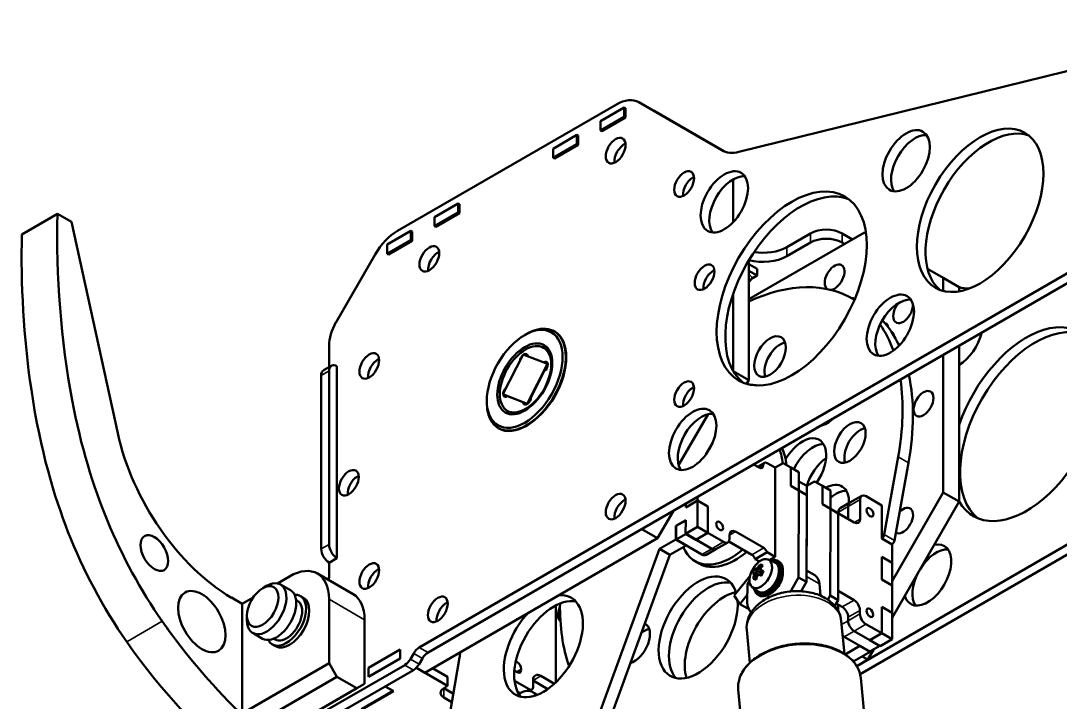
# Model space of a CAD drawing. Header units: millimetres. Extents: x 0 to 1188, y 0 to 840.
# Drawn here: x 824.6 to 1010.5, y 304.9 to 426.8 of the extents above; entities that cross this region are included whole.
import ezdxf

# ---------------------------------------------------------------- set-up
doc = ezdxf.new("R2010")
doc.units = ezdxf.units.MM
doc.header["$LTSCALE"] = 2
doc.layers.add('Sichtbar (ISO)', color=7, linetype='Continuous', lineweight=50)
doc.layers.add('Sichtbar schmal (ISO)', color=7, linetype='Continuous', lineweight=35)

msp = doc.modelspace()

# ---------------------------------------------------------------- linework, layer by layer
at = {"layer": 'Sichtbar (ISO)'}
for p, q in [((1048.23, 426.76), (953.03, 403.32)), ((931.13, 411.81), (891.97, 389.21)), ((932.55, 411.25), (928.31, 408.8)), ((932.55, 411.25), (932.55, 409.62)), ((932.55, 411.25), (932.76, 411.13)), ((932.76, 411.13), (932.76, 409.49)), ((949.98, 403.63), (935.13, 412.21)), ((928.31, 407.17), (932.55, 409.62)), ((932.76, 409.49), (928.52, 407.04)), ((932.76, 409.49), (932.55, 409.62)), ((937.85, 410.64), (937.88, 410.65)), ((937.88, 410.65), (950.37, 403.44)), ((928.31, 408.8), (928.31, 407.17)), ((924.07, 406.35), (919.82, 403.9)), ((924.28, 406.23), (924.07, 406.35)), ((924.07, 406.35), (924.07, 404.72)), ((924.28, 406.23), (924.28, 404.59)), ((928.52, 407.04), (928.31, 407.17)), ((919.82, 402.27), (924.07, 404.72)), ((919.82, 403.9), (919.82, 402.27)), ((924.28, 404.59), (920.04, 402.14)), ((924.07, 404.72), (924.28, 404.59)), ((920.04, 402.14), (919.82, 402.27)), ((952, 398.39), (952, 390.73)), ((898.61, 391.65), (902.85, 394.1)), ((898.61, 390.02), (902.85, 392.47)), ((902.85, 394.1), (903.06, 393.98)), ((902.85, 394.1), (902.85, 392.47)), ((902.85, 392.47), (903.06, 392.35)), ((903.06, 393.98), (903.06, 392.35)), ((831.13, 392.24), (824.76, 388.57)), ((831.13, 392.24), (833.63, 390.8)), ((841.91, 353.05), (833.63, 390.8)), ((898.61, 391.65), (898.61, 390.02)), ((903.06, 392.35), (898.82, 389.9)), ((890.12, 386.75), (894.37, 389.2)), ((894.37, 389.2), (894.58, 389.08)), ((894.37, 389.2), (894.37, 387.57)), ((894.58, 389.08), (894.58, 387.45)), ((898.82, 389.9), (898.61, 390.02)), ((954.82, 377), (975.5, 388.93)), ((961.61, 386.3), (965.86, 388.75)), ((971.51, 388.75), (973.35, 387.69)), ((975.5, 388.93), (975.8, 388.76)), ((890.12, 385.12), (894.37, 387.57)), ((894.58, 387.45), (890.34, 385)), ((894.37, 387.57), (894.58, 387.45)), ((965.86, 387.12), (961.61, 384.67)), ((971.94, 386.88), (971.51, 387.12)), ((880.97, 372.86), (887.97, 384.99)), ((890.12, 386.75), (890.12, 385.12)), ((890.34, 385), (890.12, 385.12)), ((954.82, 383.94), (954.82, 362.52)), ((956.31, 382.43), (954.82, 383.28)), ((1014.09, 382.96), (895.87, 314.71)), ((1015.65, 382.06), (897.43, 313.81)), ((954.82, 382.06), (956.31, 381.2)), ((956.31, 381.2), (956.31, 382.43)), ((986.81, 382.41), (989.61, 380.78)), ((955.6, 380.79), (956.31, 381.2)), ((989.61, 380.78), (989.61, 378.46)), ((989.61, 380.78), (992.44, 379.15)), ((952, 377.88), (952, 364.19)), ((992.44, 379.15), (992.44, 378.39)), ((973.74, 376.89), (973.37, 377.11)), ((914.73, 370.59), (915.01, 370.75)), ((920.09, 371.2), (920.01, 371.25)), ((879.73, 364.85), (879.73, 368.68)), ((918.12, 368.3), (918.67, 367.98)), ((992.44, 368.67), (992.44, 340.8)), ((910.82, 360), (914.45, 367.11)), ((914.45, 367.11), (918.79, 365.41)), ((989.61, 367.03), (989.61, 342.43)), ((878.73, 364.28), (880.14, 365.09)), ((881.14, 364.99), (881.14, 360.09)), ((918.79, 365.41), (915.15, 358.31)), ((918.86, 365.37), (918.79, 365.41)), ((878.32, 363.36), (878.32, 332.33)), ((879.73, 333.15), (879.73, 364.18)), ((918.22, 364.11), (915.86, 359.52)), ((954.82, 362.52), (952.03, 364.13)), ((954.43, 361.83), (954.82, 362.52)), ((954.55, 361.8), (956.65, 361.55)), ((881.14, 360.09), (881.14, 350.3)), ((911.53, 359.59), (910.82, 360)), ((915.15, 358.31), (910.82, 360)), ((914.46, 358.57), (911.65, 359.66)), ((907.94, 358.83), (907.94, 358.5)), ((911.62, 357.04), (912.17, 356.72)), ((914.46, 358.57), (915.1, 358.2)), ((915.22, 358.27), (915.15, 358.31)), ((1056.09, 358.71), (974.13, 311.39)), ((1057.65, 357.81), (974.73, 309.94)), ((947.53, 356.42), (942.27, 347.3)), ((910.09, 353.88), (910.01, 353.92)), ((881.14, 350.3), (881.14, 345.4)), ((947.16, 349.24), (948.3, 351.22)), ((979.05, 334.9), (981.55, 348.8)), ((956.7, 346.87), (955.69, 347.45)), ((957.61, 347.74), (956.4, 347.04)), ((959.53, 346.87), (958.11, 347.69)), ((959.52, 343.6), (959.53, 346.87)), ((959.53, 346.87), (960.94, 347.69)), ((960.94, 347.69), (962.35, 346.87)), ((962.36, 346.87), (960.94, 347.69)), ((962.35, 346.87), (963.77, 346.05)), ((962.35, 346.87), (962.35, 343.6)), ((963.77, 346.05), (962.36, 346.87)), ((963.77, 346.05), (963.76, 342.78)), ((983.39, 347.74), (980.89, 333.84)), ((881.14, 345.4), (881.14, 335.6)), ((965.18, 343.6), (963.77, 344.42)), ((965.18, 343.6), (966.6, 344.42)), ((966.6, 344.42), (968.01, 343.6)), ((968.01, 343.6), (966.6, 344.42)), ((959.52, 339.52), (959.52, 343.6)), ((963.76, 342.78), (962.35, 343.6)), ((962.35, 343.6), (963.76, 342.78)), ((963.74, 327.25), (963.76, 342.78)), ((965.18, 341.96), (963.76, 342.78)), ((963.76, 342.78), (965.18, 341.96)), ((965.18, 340.34), (965.18, 343.6)), ((968.01, 343.6), (969.42, 342.78)), ((969.42, 342.78), (968.01, 343.6)), ((968.01, 343.6), (968.01, 340.33)), ((969.42, 342.78), (969.42, 339.51)), ((989.61, 342.43), (980.45, 326.56)), ((992.44, 340.8), (989.61, 342.43)), ((945.65, 340.98), (943.53, 339.76)), ((945.65, 340.98), (943.53, 339.76)), ((943.53, 339.76), (943.53, 340.43)), ((943.53, 340.43), (943.53, 339.76)), ((945.65, 340.98), (945.65, 341.65)), ((945.65, 336.28), (945.65, 340.98)), ((947.49, 339.92), (945.65, 340.98)), ((947.49, 339.92), (945.65, 340.98)), ((965.18, 341.96), (965.16, 326.44)), ((965.18, 336.25), (965.18, 340.34)), ((969.42, 339.51), (968.01, 340.33)), ((968.01, 340.33), (969.42, 339.51)), ((971.16, 339.6), (972.92, 340.62)), ((975.05, 341.84), (972.92, 340.62)), ((974.73, 341.15), (974.73, 337.69)), ((978.62, 340.13), (975.8, 341.76)), ((980.44, 320.01), (992.44, 340.8)), ((938.51, 334.26), (941.34, 339.16)), ((947.48, 335.22), (947.49, 339.92)), ((947.48, 335.22), (947.49, 339.92)), ((959.52, 339.52), (959.51, 332.57)), ((969.4, 323.99), (969.42, 339.51)), ((973.67, 337.07), (969.42, 339.52)), ((970.83, 338.69), (969.42, 339.51)), ((969.42, 339.51), (970.83, 338.69)), ((970.83, 338.69), (970.81, 323.17)), ((970.84, 338.91), (970.84, 338.7)), ((972.61, 337.68), (972.61, 339.93)), ((972.61, 339.93), (972.61, 337.68)), ((978.62, 334.21), (978.62, 340.13)), ((941.76, 336.49), (943.53, 337.51)), ((943.53, 337.42), (941.83, 336.45)), ((943.53, 337.51), (943.52, 335.06)), ((881.14, 335.6), (881.14, 330.7)), ((935.68, 335.9), (897.43, 313.81)), ((935.68, 335.9), (938.51, 334.26)), ((941.76, 334.04), (941.76, 336.49)), ((941.83, 336.45), (941.76, 336.49)), ((941.83, 336.45), (941.83, 334)), ((941.83, 334), (943.6, 335.01)), ((943.52, 335.06), (945.65, 336.28)), ((943.52, 335.06), (945.36, 333.99)), ((948.19, 332.36), (943.6, 335.01)), ((945.36, 333.99), (947.48, 335.22)), ((947.48, 335.22), (945.36, 333.99)), ((947.48, 335.22), (945.65, 336.28)), ((947.48, 335.22), (950.31, 333.58)), ((951.37, 334.2), (951.38, 334.82)), ((957.48, 332.52), (952.44, 335.43)), ((965.18, 336.25), (965.17, 329.31)), ((938.51, 334.26), (896.84, 310.21)), ((938.84, 332.36), (941.76, 334.04)), ((940.68, 331.3), (943.6, 332.98)), ((943.6, 332.98), (941.76, 334.04)), ((941.83, 334), (946.42, 331.34)), ((948.19, 332.36), (945.36, 333.99)), ((951.06, 333.51), (948.94, 332.29)), ((955.36, 331.3), (951.24, 333.68)), ((980.46, 333.15), (978.62, 334.21)), ((980.45, 329.88), (980.46, 333.15)), ((919.6, 279.62), (938.84, 332.36)), ((940.68, 331.3), (921.44, 278.56)), ((940.68, 331.3), (938.84, 332.36)), ((947.17, 331.27), (948.94, 332.29)), ((958.09, 331.75), (955.97, 330.53)), ((958.09, 331.75), (959.51, 330.94)), ((959.51, 330.94), (959.51, 332.57)), ((881.14, 330.7), (879.73, 329.88)), ((879.73, 327.45), (879.73, 329.88)), ((945.92, 329.73), (945.21, 330.14)), ((956.72, 330.1), (955.97, 330.53)), ((957.12, 329.12), (957, 329.35)), ((958.3, 330.44), (959.49, 329.91)), ((959.51, 330.94), (958.49, 330.35)), ((959.93, 330.24), (960.19, 330.09)), ((965.17, 328.47), (965.17, 329.31)), ((978.61, 326.86), (978.61, 330.95)), ((980.45, 329.88), (978.61, 330.95)), ((978.61, 330.95), (978.61, 326.86)), ((978.61, 330.95), (980.45, 329.88)), ((980.45, 325.8), (980.45, 329.88)), ((872.66, 327.43), (870.48, 326.17)), ((877.66, 327.93), (884.02, 324.26)), ((952.18, 324.03), (955.03, 327.5)), ((955.96, 328.57), (957.06, 328.04)), ((956.6, 327.71), (955.99, 328.06)), ((956.05, 327.6), (956.29, 327.46)), ((956.21, 328.53), (957.06, 328.04)), ((956.43, 327.58), (956.32, 327.49)), ((956.95, 328.68), (956.65, 328.85)), ((957.33, 328.11), (957, 328.3)), ((957.06, 328.04), (957.24, 328.04)), ((957.24, 328.04), (957.09, 327.73)), ((957.33, 328.11), (957.24, 328.04)), ((965.16, 328.47), (966.63, 327.62)), ((867.85, 325.31), (868.56, 325.72)), ((871.06, 325.97), (872.83, 324.95)), ((954.55, 322.78), (954.56, 326.05)), ((954.56, 326.05), (954.94, 326.7)), ((955.44, 325.5), (956.5, 324.72)), ((955.89, 326.99), (956.17, 327.02)), ((963.74, 327.25), (962.45, 325.02)), ((965.16, 326.44), (963.74, 327.25)), ((964.2, 324.77), (965.16, 326.44)), ((967.64, 323.99), (967.44, 326.12)), ((978.61, 326.86), (980.45, 325.8)), ((980.45, 325.8), (978.61, 326.86)), ((980.44, 320.9), (980.45, 325.8)), ((864.17, 322.54), (862.28, 323.63)), ((866.15, 323.68), (864.17, 322.54)), ((874.59, 323.93), (875.16, 323.6)), ((953.21, 322.48), (952.18, 324.03)), ((954.55, 324.12), (953.21, 322.48)), ((956.43, 324.18), (956.69, 324.03)), ((964.22, 324.77), (964.22, 324.82)), ((969.4, 323.99), (968.98, 323.25)), ((970.81, 323.17), (969.4, 323.99)), ((973.65, 323.18), (970.82, 324.82)), ((864.17, 315.19), (864.17, 322.54)), ((874.09, 323.06), (873.83, 323.22)), ((879.73, 311.92), (879.73, 323.35)), ((920.32, 322.26), (920.32, 312.98)), ((954.62, 321.67), (953.21, 322.48)), ((954.62, 321.67), (954.71, 321.78)), ((970.22, 322.14), (970.81, 323.17)), ((971.53, 321.96), (970.47, 322.57)), ((970.82, 322.37), (970.82, 321.25)), ((978.6, 317.25), (978.6, 321.96)), ((980.44, 320.9), (978.6, 321.96)), ((978.6, 317.25), (978.6, 321.96)), ((978.6, 321.96), (980.44, 320.9)), ((865.02, 320.41), (865.02, 319.6)), ((972.59, 319.5), (972.59, 320.12)), ((972.59, 320.12), (972.59, 319.5)), ((974.71, 321.34), (974.71, 320.72)), ((980.44, 316.19), (980.44, 320.9)), ((886.09, 308.25), (886.09, 319.68)), ((971.37, 319.45), (971.93, 313.58)), ((975.77, 318.89), (978.6, 317.25)), ((866.06, 317.31), (867.83, 316.29)), ((870.09, 316.13), (869.83, 316.29)), ((954.45, 317.85), (955, 311.99)), ((971.88, 316.65), (976.48, 313.99)), ((976.48, 316.03), (973.65, 317.66)), ((973.65, 317.66), (978.24, 315.01)), ((976.48, 316.03), (978.6, 317.25)), ((978.6, 317.25), (976.48, 316.03)), ((978.31, 314.97), (980.44, 316.19)), ((980.44, 316.19), (978.6, 317.25)), ((864.17, 308.66), (864.17, 315.19)), ((869.59, 315.27), (870.16, 314.94)), ((886.8, 311.1), (892.46, 314.37)), ((892.46, 314.37), (886.8, 311.1)), ((892.46, 314.37), (892.46, 312.74)), ((892.46, 312.74), (892.46, 314.37)), ((972.06, 313.49), (974.71, 315.01)), ((976.55, 313.95), (974.71, 315.01)), ((976.13, 312.55), (977.21, 314.41)), ((976.48, 316.03), (978.31, 314.97)), ((978.24, 315.01), (976.48, 313.99)), ((892.46, 312.74), (886.8, 309.47)), ((892.46, 312.74), (886.8, 309.47)), ((894.87, 313.65), (894.29, 312.64)), ((895.84, 311.74), (896.43, 312.76)), ((903.07, 312.91), (896.66, 275.35)), ((920.32, 312.98), (920.32, 308.49)), ((973.63, 312.27), (973.3, 312.46)), ((973.63, 312.27), (976.55, 313.95)), ((976.13, 312.55), (974.13, 311.39)), ((975.12, 313.13), (976.13, 312.55)), ((976.55, 314.03), (976.55, 313.95)), ((879.73, 311.92), (864.17, 302.94)), ((876.19, 301.72), (893.29, 311.58)), ((894.84, 310.69), (877.75, 300.82)), ((881.14, 309.47), (879.73, 311.92)), ((886.8, 309.47), (886.8, 311.1)), ((886.8, 311.1), (886.8, 309.47)), ((895.34, 311.08), (896.84, 310.21)), ((900.94, 307.84), (895.34, 311.08)), ((900.94, 309.47), (898.26, 311.02)), ((912.87, 310.59), (913.39, 310.29)), ((913.39, 312.08), (913.12, 312.24)), ((914.1, 310.7), (914.1, 310.86)), ((973.63, 312.27), (973.58, 312.15)), ((865.59, 300.49), (881.14, 309.47)), ((881.14, 309.47), (884.68, 307.43)), ((900.94, 307.84), (900.94, 309.47)), ((915.51, 307.27), (912.9, 308.78)), ((916.22, 308.82), (918.87, 307.29)), ((916.22, 308.82), (916.22, 307.68)), ((920.05, 308.24), (917.63, 309.64)), ((974.84, 309.28), (978.03, 275.38)), ((864.17, 308.66), (864.17, 302.94)), ((884.68, 307.43), (869.12, 298.45)), ((886.09, 308.25), (884.68, 307.43)), ((891.19, 306.94), (885.53, 303.67)), ((891.26, 306.9), (885.6, 303.63)), ((891.19, 306.94), (889.77, 307.76)), ((889.77, 307.76), (891.26, 306.9)), ((900.21, 307.39), (900.94, 307.84)), ((900.26, 307.42), (901.97, 306.43)), ((915.57, 306.96), (916.01, 307.22)), ((952.94, 307.22), (956.13, 273.32)), ((901.71, 304.95), (900.26, 305.78)), ((913.95, 306.54), (913.45, 306.82)), ((916.05, 306.8), (917, 306.25)), ((916.83, 306.18), (916.24, 306.67))]:
    msp.add_line(p, q, dxfattribs=at)
msp.add_arc((959.78, 326.29), 4.91, 144.2969, 155.7031, dxfattribs=at)
for centre, major_axis, ratio, start_param, end_param in [((931.13, 405.28), (4, 6.93), 0.57735, 0, 0.785398), ((997.76, 391.99), (8, 13.86), 0.57735, 0.097381, 3.044212), ((984.52, 400.84), (3, 5.2), 0.57735, 0.262269, 2.879324), ((932.55, 402.65), (-1.25, -2.17), 0.57735, 3.813211, 5.611567), ((932.55, 402.65), (1.25, 2.17), 0.57735, 0.671619, 2.469974), ((954.98, 412.29), (-5, -8.66), 0.57735, 0, 0.506145), ((944.81, 396.69), (-1.25, -2.17), 0.57735, 3.813211, 5.611567), ((944.81, 396.69), (1.25, 2.17), 0.57735, 0.671619, 2.469974), ((952, 393.49), (3, 5.2), 0.57735, 0.262269, 2.879324), ((964.05, 378), (9.5, 16.45), 0.57735, 0.081967, 3.059625), ((891.97, 382.68), (4, 6.93), 0.57735, 0.785398, 1.570796), ((968.68, 387.12), (-4, 0), 0.57735, 3.926991, 5.497787), ((968.68, 385.49), (4, 0), 0.57735, 0.785398, 2.356194), ((899.22, 383.31), (-1.25, -2.17), 0.57735, 3.813211, 5.611567), ((957.37, 388.75), (-6, 0), 0.57735, 1.2994, 2.356194), ((957.37, 387.12), (6, 0), 0.57735, 4.278114, 5.497787), ((970.17, 380.93), (-1.25, -2.17), 0.57735, 0.401246, 6.238058), ((948.46, 380.02), (-1.25, -2.17), 0.57735, 3.813211, 5.611567), ((948.46, 380.02), (1.25, 2.17), 0.57735, 0.671619, 2.469974), ((955.6, 379.57), (0.75, 1.3), 0.57735, 0.785398, 1.60861), ((951.69, 339.57), (21.67, 37.54), 0.57735, 6.265945, 6.966249), ((996.98, 388.04), (-5, -8.66), 0.57735, 0.07542, 0.414286), ((981.69, 371.44), (3, 5.2), 0.57735, 0.262269, 2.879324), ((982.43, 374.97), (-1.25, -2.17), 0.57735, 4.423585, 8.71011), ((883.97, 371.13), (3, 5.2), 0.57735, 1.570796, 2.356194), ((915.01, 362.59), (-5, -8.66), 0.57735, 5.497787, 10.210176), ((951.69, 339.57), (21.67, 37.54), 0.57735, 5.828479, 6.01589), ((953.53, 338.51), (21.67, 37.54), 0.57735, 5.902115, 6.104144), ((1006.06, 353.75), (9.5, 16.45), 0.57735, 0.081967, 3.059625), ((1004.5, 354.65), (9.5, 16.45), 0.57735, 2.813077, 8.182498), ((915.09, 362.54), (5, 8.66), 0.57735, 3.141593, 6.283185), ((992.44, 370.14), (-3, -5.2), 0.57735, 0.785398, 2.051502), ((915.01, 362.59), (3.28, 5.67), 0.57735, 5.527873, 6.482189), ((960.45, 365.66), (-2, -3.46), 0.57735, 3.619159, 5.805619), ((960.45, 365.66), (2, 3.46), 0.57735, 0.477567, 2.664026), ((914.59, 366.29), (0.5, 0.866), 0.57735, 1.099448, 2.216678), ((914.59, 366.29), (0.5, 0.866), 0.57735, 5.60264, 7.138263), ((881.14, 363.36), (-1, 1.73), 0.57735, 5.497787, 7.068583), ((888.47, 364.16), (-1.25, -2.17), 0.57735, 3.813211, 5.611567), ((888.47, 364.16), (1.25, 2.17), 0.57735, 0.671619, 2.469974), ((918.15, 364.89), (0.5, 0.866), 0.57735, 4.014257, 7.138263), ((879.73, 362.54), (-1, 1.73), 0.57735, 0, 0.785398), ((951.69, 339.57), (21.67, 37.54), 0.57735, 5.269539, 5.6559), ((953.53, 338.51), (21.67, 37.54), 0.57735, 5.269539, 5.71697), ((911.59, 360.44), (0.5, 0.866), 0.57735, 1.099448, 2.216678), ((944.81, 359.13), (-1.25, -2.17), 0.57735, 3.813211, 5.611567), ((944.81, 359.13), (1.25, 2.17), 0.57735, 0.671619, 2.469974), ((911.59, 360.44), (-0.5, -0.866), 0.57735, 5.585054, 7.15585), ((915.16, 359.04), (-0.5, -0.866), 0.57735, 5.585054, 8.726646), ((915.01, 362.59), (-3.28, -5.67), 0.57735, 6.084181, 7.038497), ((946.34, 351.03), (3, 5.2), 0.57735, 0.262269, 2.879324), ((968.83, 359.72), (-3, -5.2), 0.57735, 0.491453, 1.079343), ((973.49, 357.03), (-3, -5.2), 0.57735, 5.354405, 5.392), ((974.74, 350.31), (-2, -3.46), 0.57735, 3.619159, 5.805619), ((974.74, 350.31), (2, 3.46), 0.57735, 0.477567, 2.664026), ((862.28, 348.12), (15, -25.98), 0.57735, 4.209546, 5.497787), ((964.42, 346.65), (3, 5.2), 0.57735, 4.571171, 7.855613), ((951.71, 341.4), (6.5, 11.26), 0.57735, 5.588421, 5.859467), ((952.42, 340.99), (6.5, 11.26), 0.57735, 5.597238, 5.943132), ((966.26, 345.59), (3, 5.2), 0.57735, 0.311422, 1.712247), ((966.26, 345.59), (3, 5.2), 0.57735, 0.311422, 1.712247), ((958.11, 346.87), (-0.499, 0.867), 0.578132, 5.498466, 7.069262), ((969.09, 343.96), (-3, -5.2), 0.57735, 4.032778, 5.098007), ((956.7, 347.69), (0.499, -0.867), 0.578132, 5.498466, 7.069262), ((884.82, 343.27), (-1.25, -2.17), 0.57735, 3.813211, 5.611567), ((884.82, 343.27), (1.25, 2.17), 0.57735, 0.671619, 2.469974), ((968.5, 338.31), (3, 5.2), 0.57735, 5.447455, 7.044554), ((970.34, 337.24), (3, 5.2), 0.57735, 0.311422, 1.002061), ((970.34, 337.24), (3, 5.2), 0.57735, 0.311422, 1.002061), ((932.55, 339.01), (-1.25, -2.17), 0.57735, 3.813211, 5.611567), ((932.55, 339.01), (1.25, 2.17), 0.57735, 0.671619, 2.469974), ((973.67, 339.32), (-0.75, 1.3), 0.578132, 0, 0.786077), ((973.67, 339.32), (-0.75, 1.3), 0.578132, 0, 0.786077), ((975.79, 340.54), (-0.75, 1.3), 0.578132, 5.498466, 7.069262), ((969.43, 340.34), (0.499, -0.867), 0.578132, 5.493057, 5.498466), ((971.9, 338.3), (-0.75, 1.3), 0.578132, 0, 0.786077), ((982.43, 337.41), (1.25, 2.17), 0.57735, 3.112709, 7.42637), ((973.67, 338.3), (0.75, -1.3), 0.578132, 5.498466, 7.069262), ((952.44, 334.2), (-0.75, 1.3), 0.578132, 5.498466, 7.069262), ((978.57, 334.76), (-0.35, -0.606), 0.57735, 0.890103, 2.127947), ((881.14, 332.33), (-1, 1.73), 0.57735, 0.785398, 2.356194), ((950.31, 334.81), (0.75, -1.3), 0.578132, 5.498466, 7.069262), ((980.4, 333.69), (0.35, 0.606), 0.57735, 4.026566, 5.269539), ((986.79, 327.68), (3, 5.2), 0.57735, 2.641189, 6.783589), ((879.73, 331.52), (1, -1.73), 0.57735, 3.926991, 5.497787), ((951.71, 341.4), (-6.5, -11.26), 0.57735, 5.857198, 7.292266), ((952.42, 340.99), (-6.5, -11.26), 0.57735, 0, 1.00908), ((946.43, 332.57), (0.75, -1.3), 0.578132, 5.498466, 6.283185), ((948.19, 333.59), (0.75, -1.3), 0.578132, 5.498466, 6.283185), ((948.19, 333.59), (0.75, -1.3), 0.578132, 5.498466, 6.283185), ((955.36, 330.48), (0.499, -0.867), 0.578132, 1.309675, 2.356873), ((957.48, 331.7), (-0.499, 0.867), 0.578132, 4.451268, 5.498466), ((988.34, 326.78), (3, 5.2), 0.57735, 0.262269, 1.512908), ((872.66, 319.27), (5, 8.66), 0.57735, 5.497787, 7.068583), ((956.96, 327.92), (1.43, 2.48), 0.57735, 1.742078, 7.6827), ((958.18, 327.21), (-1.75, -3.03), 0.57735, 5.68628, 10.021684), ((958.09, 327.26), (1.69, 2.92), 0.57735, 2.603807, 6.820971), ((959.51, 326.36), (-1.35, -4.69), 0.808197, 4.21968, 4.352758), ((958.09, 327.26), (1.5, 2.6), 0.57735, 3.079689, 6.345089), ((959.63, 326.33), (1.3, 4.51), 0.808197, 1.087611, 1.222312), ((958.44, 327.06), (-1.75, -3.03), 0.57735, 0, 3.141593), ((958.98, 325.65), (-2.98, 3.74), 0.389097, 5.685349, 5.879984), ((960.04, 326.21), (1.35, 4.69), 0.808197, 1.078088, 1.211166), ((876.9, 325.82), (2, 3.46), 0.57735, 5.297744, 5.497787), ((888.47, 326.6), (-1.25, -2.17), 0.57735, 3.813211, 5.611567), ((888.47, 326.6), (1.25, 2.17), 0.57735, 0.671619, 2.469974), ((945.76, 318.3), (-5, -8.66), 0.57735, 2.637111, 8.729137), ((959.93, 326.36), (2, -4.34), 0.988564, 3.736217, 3.930852), ((959.58, 325.87), (-4.42, 2.08), 0.116121, 5.824033, 5.957111), ((959.51, 326.36), (-1.35, -4.69), 0.808197, 4.675062, 4.80814), ((959.16, 325.83), (2.88, -3.87), 0.489372, 3.81833, 3.911935), ((959.67, 326.06), (-4.24, 2), 0.116121, 5.812886, 5.947587), ((959.97, 326.71), (-4.42, 2.08), 0.116121, 5.824033, 5.957111), ((959.63, 326.33), (1.3, 4.51), 0.808197, 1.522323, 1.657024), ((959.89, 326.52), (-4.24, 2), 0.116121, 5.812886, 5.947587), ((959.3, 325.94), (-2.77, 3.73), 0.489372, 0.656719, 0.79036), ((954.04, 365.19), (7.32, -42.07), 0.216077, 5.778599, 5.778742), ((959.69, 326.95), (-4.78, -0.64), 0.653591, 5.368696, 5.462301), ((960.04, 326.21), (1.35, 4.69), 0.808197, 1.533469, 1.666547), ((959.71, 326.8), (4.61, 0.62), 0.653591, 2.207085, 2.340726), ((996.34, 354.02), (-39.73, -28.16), 0.221909, 6.058739, 6.058883), ((959.87, 325.63), (4.78, 0.64), 0.653591, 2.227103, 2.320708), ((959.84, 325.78), (-4.61, -0.62), 0.653591, 5.348678, 5.455887), ((959.58, 325.87), (4.42, -2.08), 0.116121, 2.227059, 2.360137), ((959.67, 326.06), (-4.24, 2), 0.116121, 5.402057, 5.512876), ((923.22, 298.56), (39.73, 28.16), 0.221909, 0.427492, 0.427635), ((960.25, 326.64), (2.77, -3.73), 0.489372, 3.798312, 3.931953), ((960.39, 326.75), (-2.88, 3.87), 0.489372, 0.676737, 0.770342), ((959.89, 326.52), (4.24, -2), 0.116121, 2.260847, 2.371283), ((959.97, 326.71), (-4.42, 2.08), 0.116121, 5.368651, 5.50173), ((958.84, 326.67), (1.81, 4.42), 0.411534, 1.345722, 1.540357), ((958.8, 326.85), (-1.5, -2.6), 0.57735, 0.705194, 2.436399), ((964.63, 324.16), (2, 3.46), 0.57735, 5.600416, 6.283185), ((988.34, 326.78), (-3, -5.2), 0.57735, 4.770278, 6.020916), ((868.56, 321.64), (-2.5, -4.33), 0.57735, 5.497787, 10.210176), ((947.6, 317.24), (5, 8.66), 0.57735, 0.1849, 2.956693), ((947.6, 317.24), (-5, -8.66), 0.57735, 3.326492, 6.098286), ((959.79, 327.38), (4.78, -0.07), 0.187933, 3.648647, 3.843282), ((870.33, 320.62), (-2.5, -4.33), 0.57735, 0, 3.141593), ((872.09, 319.6), (2.5, 4.33), 0.57735, 2.780226, 6.644552), ((872.66, 319.27), (2.5, 4.33), 0.57735, 3.141593, 6.283185), ((879.02, 315.6), (5, 8.66), 0.57735, 5.497787, 6.283185), ((918.07, 314.94), (5, 8.66), 0.57735, 1.183708, 6.670274), ((950.43, 315.6), (-5, -8.66), 0.57735, 3.627138, 5.79764), ((960.45, 326.17), (-2, -3.46), 0.57735, 1.487351, 1.569441), ((872.09, 319.6), (-2, -3.46), 0.57735, 0, 3.141593), ((900.73, 320.64), (-1.25, -2.17), 0.57735, 3.813211, 5.611567), ((900.73, 320.64), (1.25, 2.17), 0.57735, 0.671619, 2.469974), ((919.91, 313.88), (5, 8.66), 0.57735, 0.1849, 2.956693), ((922.44, 321.56), (-1.25, -2.17), 0.57735, 4.839881, 6.222107), ((951.69, 339.57), (-21.67, -37.54), 0.57735, 5.477522, 5.826113), ((957.38, 324.41), (-2, -3.46), 0.57735, 5.496432, 6.224058), ((971.53, 320.74), (0.75, -1.3), 0.578132, 0.786077, 2.356873), ((973.65, 321.96), (-0.75, 1.3), 0.578132, 3.927669, 5.498466), ((975.77, 320.11), (-0.75, 1.3), 0.578132, 0.786077, 2.356873), ((934.31, 315.49), (2, 3.46), 0.57735, 3.67727, 6.33821), ((936.15, 314.43), (-2, -3.46), 0.57735, 3.619159, 4.133286), ((936.15, 314.43), (2, 3.46), 0.57735, 0.477567, 0.991694), ((973.65, 318.89), (0.75, -1.3), 0.578132, 3.927669, 5.498466), ((973.65, 318.89), (-0.75, 1.3), 0.578132, 0.786077, 2.356873), ((971.88, 317.87), (0.75, -1.3), 0.578132, 5.251571, 5.498466), ((895.87, 313.08), (-1, -1.73), 0.57735, 3.926991, 4.712389), ((893.29, 313.22), (-1, -1.73), 0.57735, 0.785398, 1.570796), ((897.43, 312.18), (1, 1.73), 0.57735, 0.785398, 1.570796), ((896.16, 310.66), (5, 8.66), 0.57735, 5.282755, 5.393826), ((894.84, 312.32), (1, 1.73), 0.57735, 3.926991, 4.712389), ((913.39, 311.27), (-0.5, 0.866), 0.57735, 3.926991, 5.497787), ((913.39, 311.1), (0.5, -0.866), 0.57735, 5.497787, 7.068583), ((917.63, 308), (-1, 1.73), 0.57735, 5.497787, 7.068583), ((901.68, 306.6), (-2, 0), 0.57735, 5.532694, 7.068583), ((901.68, 308.23), (-2, 0), 0.57735, 0.784789, 0.785398), ((914.05, 303.33), (2, 3.46), 0.57735, 6.186706, 7.191459), ((915.51, 308.08), (0.5, -0.866), 0.57735, 5.497787, 7.068583)]:
    msp.add_ellipse(centre, major_axis=major_axis, ratio=ratio, start_param=start_param, end_param=end_param, dxfattribs=at)
for centre, major_axis, ratio in [((996.21, 392.89), (-8, -13.86), 0.57735), ((982.97, 401.74), (-3, -5.2), 0.57735), ((931, 403.55), (1.25, 2.17), 0.57735), ((943.25, 397.59), (1.25, 2.17), 0.57735), ((950.44, 394.39), (-3, -5.2), 0.57735), ((962.5, 378.9), (-9.5, -16.45), 0.57735), ((897.67, 384.21), (-1.25, -2.17), 0.57735), ((946.91, 380.92), (1.25, 2.17), 0.57735), ((980.14, 372.34), (-3, -5.2), 0.57735), ((914.73, 362.75), (-4.8, -8.31), 0.57735), ((958.61, 366.72), (2, 3.46), 0.57735), ((914.73, 362.75), (3.48, 6.02), 0.57735), ((914.87, 362.67), (3.25, 5.63), 0.57735), ((886.92, 365.06), (-1.25, -2.17), 0.57735), ((943.25, 360.03), (1.25, 2.17), 0.57735), ((986.08, 358.3), (-1.25, -2.17), 0.57735), ((944.78, 351.93), (-3, -5.2), 0.57735), ((972.9, 351.38), (-2, -3.46), 0.57735), ((883.27, 344.17), (-1.25, -2.17), 0.57735), ((931, 339.91), (1.25, 2.17), 0.57735), ((976.5, 338.9), (0.424, -0.737), 0.578132), ((949.61, 336.44), (0.424, -0.737), 0.578132), ((848.48, 331.6), (1.75, -3.03), 0.57735), ((886.92, 327.5), (-1.25, -2.17), 0.57735), ((856.96, 319.35), (3, -5.2), 0.57735), ((867.85, 322.05), (2, 3.46), 0.57735), ((899.18, 321.54), (-1.25, -2.17), 0.57735), ((976.48, 320.93), (0.424, -0.737), 0.578132)]:
    msp.add_ellipse(centre, major_axis=major_axis, ratio=ratio, dxfattribs=at)
for points, knots in [([(849.89, 319.4), (846, 325.02), (842.73, 330.97), (837.49, 343.62), (835.34, 350.64), (831.73, 369.58), (830.89, 381.17), (831.13, 392.24)], [-16.435638, -16.435638, -16.435638, -16.435638, -13.266296, -13.266296, -10.191848, -10.191848, -6.233623, -6.233623, -6.233623, -6.233623]), ([(843.53, 315.73), (839.22, 321.96), (835.75, 328.45), (830.59, 341.63), (828.1, 349.82), (825.05, 370.24), (824.58, 379.81), (824.76, 388.57)], [0, 0, 0, 0, 2.287826, 2.287826, 4.326906, 4.326906, 6.093032, 6.093032, 6.093032, 6.093032]), ([(954.45, 317.85), (954.39, 318.45), (954.46, 319.05), (954.8, 320.23), (955.1, 320.8), (955.91, 321.91), (956.46, 322.43), (957.76, 323.37), (958.54, 323.77), (960.21, 324.39), (961.11, 324.6), (962.93, 324.82), (963.85, 324.82), (965.65, 324.63), (966.52, 324.43), (968.14, 323.8), (968.88, 323.38), (970.1, 322.34), (970.59, 321.74), (971.16, 320.55), (971.32, 320.01), (971.37, 319.45)], [3.870131, 3.870131, 3.870131, 3.870131, 4.116568, 4.116568, 4.382524, 4.382524, 4.69563, 4.69563, 5.045036, 5.045036, 5.400023, 5.400023, 5.753301, 5.753301, 6.107827, 6.107827, 6.460525, 6.460525, 6.780188, 6.780188, 7.011724, 7.011724, 7.011724, 7.011724]), ([(849.89, 319.4), (850.24, 318.89), (850.6, 318.39), (854.82, 312.52), (859.32, 307.33), (864.54, 302.3)], [-31.975354, -31.975354, -31.975354, -31.975354, -31.689009, -31.689009, -28.632636, -28.632636, -28.632636, -28.632636]), ([(896.4, 272.38), (893.87, 273.53), (891.34, 274.8), (880.45, 280.73), (871.58, 286.76), (857.31, 299.14), (849.96, 306.42), (843.53, 315.73)], [4.8367, 4.8367, 4.8367, 4.8367, 5.898945, 5.898945, 9.488627, 9.488627, 12.145149, 12.145149, 12.145149, 12.145149]), ([(974.84, 309.28), (974.77, 310.02), (974.52, 310.74), (973.7, 312.09), (973.11, 312.72), (971.65, 313.81), (970.76, 314.28), (968.78, 314.99), (967.68, 315.23), (965.4, 315.48), (964.22, 315.48), (961.88, 315.23), (960.73, 314.99), (958.56, 314.28), (957.55, 313.82), (955.77, 312.71), (955.01, 312.07), (953.81, 310.66), (953.38, 309.9), (952.95, 308.49), (952.88, 307.85), (952.94, 307.22)], [5.554647, 5.554647, 5.554647, 5.554647, 5.854784, 5.854784, 6.165478, 6.165478, 6.48892, 6.48892, 6.815381, 6.815381, 7.141388, 7.141388, 7.467064, 7.467064, 7.793133, 7.793133, 8.119556, 8.119556, 8.442149, 8.442149, 8.696239, 8.696239, 8.696239, 8.696239])]:
    msp.add_open_spline(points, degree=3, knots=knots, dxfattribs=at)
for points, weights in [([(956.81, 329.54), (956.91, 329.45), (957, 329.35)], [1, 1.00021127768, 1]), ([(955.47, 328.01), (955.61, 328.06), (955.74, 328.11)], [1, 1.00021127773, 1]), ([(955.96, 328.57), (955.91, 328.71), (955.87, 328.84)], [1, 1.0002112777, 1]), ([(955.99, 328.06), (955.99, 328.06), (955.99, 328.06)], [0.964193433179, 0.96418206468, 0.96417070127]), ([(956.64, 328.85), (956.65, 328.85), (956.65, 328.85)], [0.964193433179, 0.96418206468, 0.96417070127]), ([(957, 328.3), (957, 328.3), (957, 328.3)], [0.964193433179, 0.96418206468, 0.96417070127]), ([(955.89, 326.99), (955.75, 326.99), (955.61, 327)], [1, 1.00021127769, 1])]:
    msp.add_rational_spline(points, weights, degree=2, dxfattribs=at)
for points in [[(955.73, 327.97), (955.81, 328), (955.9, 328.03), (955.99, 328.06)], [(955.77, 327.63), (955.87, 327.62), (955.96, 327.61), (956.05, 327.6)], [(956.12, 328.8), (956.15, 328.71), (956.18, 328.62), (956.21, 328.53)], [(956.44, 329.04), (956.51, 328.98), (956.57, 328.91), (956.64, 328.85)], [(956.61, 327.71), (956.67, 327.75), (956.72, 327.8), (956.78, 327.84)], [(956.96, 328.89), (956.95, 328.85), (956.95, 328.81), (956.94, 328.77)], [(957.01, 328.55), (957.01, 328.47), (957, 328.38), (957, 328.3)]]:
    msp.add_open_spline(points, degree=3, dxfattribs=at)
at = {"layer": 'Sichtbar schmal (ISO)'}
for p, q in [((965.86, 388.75), (965.86, 387.12)), ((971.51, 387.12), (971.51, 388.75)), ((961.61, 384.67), (961.61, 386.3)), ((955.6, 380.79), (955.48, 380.86)), ((973.65, 377.14), (973.48, 377.21)), ((979.66, 372.42), (979.55, 372.57)), ((980.79, 370.72), (980.7, 370.88)), ((981.76, 368.83), (981.68, 369.01)), ((878.32, 363.36), (879.73, 364.18)), ((983.39, 347.74), (981.55, 348.8)), ((956.7, 346.87), (957.4, 347.28)), ((972.61, 339.93), (974.73, 341.15)), ((970.84, 338.91), (972.61, 339.93)), ((974.73, 337.69), (973.67, 337.07)), ((951.38, 334.82), (952.44, 335.43)), ((980.89, 333.84), (979.05, 334.9)), ((879.73, 333.15), (878.32, 332.33)), ((950.31, 333.58), (948.19, 332.36)), ((948.19, 332.36), (946.42, 331.34)), ((957.48, 332.52), (955.36, 331.3)), ((879.73, 329.88), (881.14, 330.7)), ((965.16, 327.44), (967.44, 326.12)), ((962.86, 324.78), (962.45, 325.02)), ((879.73, 323.35), (886.09, 319.68)), ((973.65, 323.18), (971.53, 321.96)), ((972.59, 320.12), (974.71, 321.34)), ((974.71, 320.72), (972.59, 319.5)), ((843.53, 315.73), (849.89, 319.4)), ((972.59, 319.5), (971.43, 318.84)), ((973.65, 317.66), (975.77, 318.89)), ((971.88, 316.65), (973.65, 317.66)), ((897.43, 313.81), (895.87, 314.71)), ((895.84, 311.74), (894.29, 312.64)), ((894.87, 313.65), (896.43, 312.76)), ((893.29, 311.58), (894.84, 310.69)), ((913.39, 312.08), (913.05, 311.89)), ((913.25, 310.37), (914.1, 310.86)), ((914.1, 310.7), (913.39, 310.29)), ((916.22, 308.82), (917.63, 309.64)), ((900.26, 305.78), (900.26, 307.42)), ((915.51, 307.27), (914.96, 306.95)), ((916.24, 306.67), (916.98, 306.24))]:
    msp.add_line(p, q, dxfattribs=at)
for centre, major_axis, ratio, start_param, end_param in [((955.48, 379.64), (-0.75, -1.3), 0.57735, 3.926991, 4.594398), ((973.03, 376.32), (0.5, 0.866), 0.57735, 0.07854, 0.549281), ((973.77, 377.04), (-0.151, -0.37), 0.81398, 4.601883, 4.967513), ((973.93, 376.98), (-0.151, -0.37), 0.81398, 4.601883, 5.031397), ((973.19, 376.26), (0.5, 0.866), 0.57735, 6.030532, 6.361725), ((978.95, 371.79), (0.5, 0.866), 0.57735, 6.047566, 6.734099), ((979.83, 372.4), (-0.318, -0.243), 0.793937, 5.031264, 5.663361), ((979.94, 372.26), (-0.318, -0.243), 0.793937, 5.031264, 5.652207), ((979.06, 371.65), (0.5, 0.866), 0.57735, 5.39076, 6.047566), ((980.07, 370.15), (0.5, 0.866), 0.57735, 5.969026, 6.585227), ((980.98, 370.72), (-0.344, -0.204), 0.776534, 5.124393, 5.617916), ((981.08, 370.56), (-0.344, -0.204), 0.776534, 5.124393, 5.603792), ((980.16, 369.99), (0.5, 0.866), 0.57735, 5.390251, 5.969026), ((981.03, 368.32), (0.5, 0.866), 0.57735, 5.890486, 6.408731), ((981.97, 368.85), (-0.364, -0.165), 0.754344, 5.208448, 5.537862), ((982.05, 368.67), (-0.364, -0.165), 0.754344, 5.208448, 5.522193), ((981.11, 368.14), (0.5, 0.866), 0.57735, 5.804937, 5.890486), ((962.91, 318.65), (-8.46, -0.8), 0.633461, 3.141593, 6.283185), ((963.89, 308.25), (-10.95, -1.03), 0.633461, 3.141593, 6.283185)]:
    msp.add_ellipse(centre, major_axis=major_axis, ratio=ratio, start_param=start_param, end_param=end_param, dxfattribs=at)
msp.add_open_spline([(955.48, 380.86), (955.39, 380.92), (955.3, 380.98), (955.1, 381.15), (955, 381.26), (954.87, 381.39), (954.85, 381.42), (954.82, 381.44)], degree=3, knots=[0, 0, 0, 0, 0.040553, 0.040553, 0.1054378, 0.1054378, 0.1207226, 0.1207226, 0.1207226, 0.1207226], dxfattribs=at)

doc.saveas('drawing.dxf')
